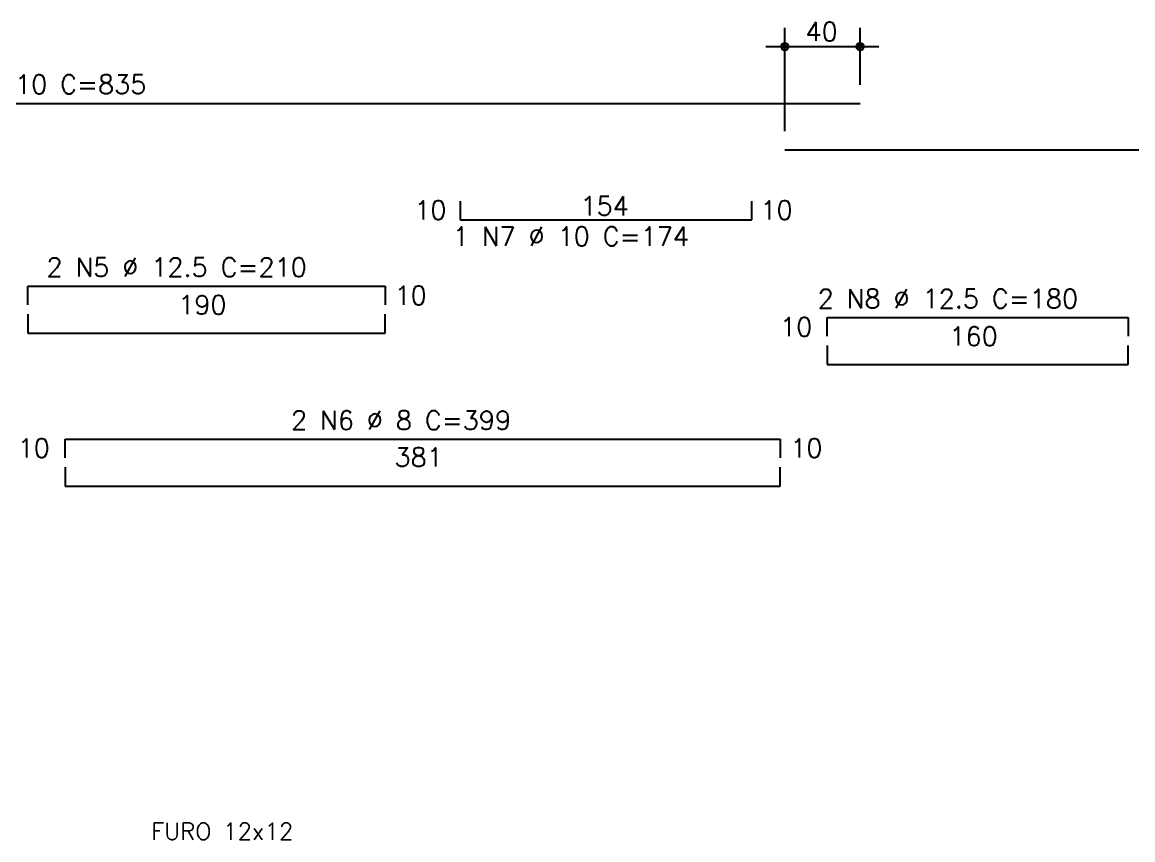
# Model space of a CAD drawing. Extents: x -1.9 to 86, y -1.6 to 60.9.
# Drawn here: x 14.32 to 26.13, y 18.7 to 27.4 of the extents above; entities that cross this region are included whole.
import ezdxf

# ---------------------------------------------------------------- set-up
doc = ezdxf.new("R2010")
doc.units = 0
doc.header["$MEASUREMENT"] = 0
for name, color, linetype in [('PENA_01', 1, 'CONTINUOUS'), ('PENA_02', 2, 'CONTINUOUS'), ('PENA_03', 3, 'CONTINUOUS'), ('PENA_05', 5, 'CONTINUOUS')]:
    doc.layers.add(name, color=color, linetype=linetype)
doc.styles.get("Standard").update_dxf_attribs({"font": 'ROMANS.SHX'})

msp = doc.modelspace()

# ---------------------------------------------------------------- linework, layer by layer
at = {"layer": 'PENA_01', "linetype": 'Continuous'}
for p, q in [((22.42798, 26.242407), (22.42798, 27.341977)), ((23.22798, 26.736612), (23.22798, 27.341977)), ((22.22798, 27.141977), (23.42798, 27.141977))]:
    msp.add_line(p, q, dxfattribs=at)
at = {"layer": 'PENA_02', "linetype": 'Continuous'}
for centre, radius in [((22.42798, 27.141977), 0.04), ((22.42798, 27.141977), 0.02), ((23.22798, 27.141977), 0.04), ((23.22798, 27.141977), 0.02)]:
    msp.add_circle(centre, radius, dxfattribs=at)
at = {"layer": 'PENA_03', "linetype": 'Continuous'}
for p, q in [((23.22798, 26.536612), (23.22798, 26.536612)), ((22.42798, 26.042407), (22.42798, 26.042407))]:
    msp.add_line(p, q, dxfattribs=at)
at = {"layer": 'PENA_05', "linetype": 'Continuous'}
for p, q in [((6.53798, 26.536612), (23.22798, 26.536612)), ((22.42798, 26.042407), (39.11798, 26.042407)), ((18.97798, 25.497643), (18.97798, 25.297643)), ((22.07798, 25.297643), (22.07798, 25.497643)), ((18.97798, 25.297643), (22.07798, 25.297643)), ((14.37798, 24.394925), (14.37798, 24.594925)), ((14.37798, 24.594925), (18.17798, 24.594925)), ((18.17798, 24.594925), (18.17798, 24.394925)), ((14.37798, 24.294925), (14.37798, 24.094925)), ((18.17798, 24.094925), (18.17798, 24.294925)), ((22.87798, 24.060722), (22.87798, 24.260722)), ((22.87798, 24.260722), (26.07798, 24.260722)), ((26.07798, 24.260722), (26.07798, 24.060722)), ((14.37798, 24.094925), (18.17798, 24.094925)), ((22.87798, 23.960722), (22.87798, 23.760722)), ((26.07798, 23.760722), (26.07798, 23.960722)), ((22.87798, 23.760722), (26.07798, 23.760722)), ((14.77798, 22.766877), (14.77798, 22.966877)), ((14.77798, 22.966877), (22.37798, 22.966877)), ((22.37798, 22.966877), (22.37798, 22.766877)), ((14.77798, 22.666877), (14.77798, 22.466877)), ((22.37798, 22.466877), (22.37798, 22.666877)), ((14.77798, 22.466877), (22.37798, 22.466877))]:
    msp.add_line(p, q, dxfattribs=at)

# ---------------------------------------------------------------- texts
at = {"layer": 'PENA_03', "linetype": 'Continuous'}
for s, height, p in [('40', 0.2, (22.64798, 27.201977)), ('1 N4 %%c 10 C=835', 0.2, (13.128826, 26.640827)), ('154', 0.2, (20.255578, 25.347029)), ('10', 0.2, (18.48798, 25.302643)), ('10', 0.2, (22.16798, 25.302643)), ('1 N7 %%c 10 C=174', 0.2, (18.89788, 25.023111)), ('2 N5 %%c 12.5 C=210', 0.2, (14.57798, 24.694925)), ('10', 0.2, (18.27798, 24.394925)), ('190', 0.2, (15.97798, 24.294925)), ('2 N8 %%c 12.5 C=180', 0.2, (22.77798, 24.360722)), ('10', 0.2, (22.37798, 24.060722)), ('160', 0.2, (24.17798, 23.960722)), ('2 N6 %%c 8 C=399', 0.2, (17.17798, 23.066877)), ('10', 0.2, (14.26998, 22.770877)), ('10', 0.2, (22.48598, 22.770877)), ('381', 0.2, (18.27798, 22.674877)), ('FURO 12x12', 0.18, (15.690873, 18.703242))]:
    msp.add_text(s, height=height, dxfattribs=at).set_placement(p)

doc.saveas('drawing.dxf')
